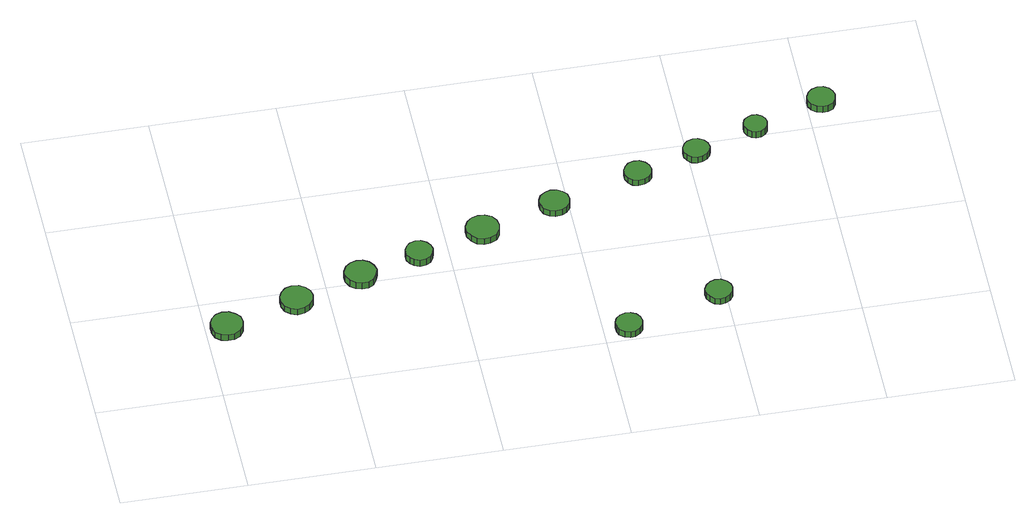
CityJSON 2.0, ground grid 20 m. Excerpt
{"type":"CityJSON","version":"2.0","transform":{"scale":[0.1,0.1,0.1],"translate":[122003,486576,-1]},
"CityObjects":{
"tree1":{"type":"SolitaryVegetationObject","attributes":{"function":"something"},"geometry":[{"type":"MultiSurface","lod":"1","boundaries":[[[0,1,2,3,4,5,6,7,8,9,10,11,12,13,14]],[[15,16,17,18,19,20,21,22,23,24,25,26,27,28,29]],[[0,29,28,1]],[[1,28,27,2]],[[2,27,26,3]],[[3,26,25,4]],[[4,25,24,5]],[[5,24,23,6]],[[6,23,22,7]],[[7,22,21,8]],[[8,21,20,9]],[[9,20,19,10]],[[10,19,18,11]],[[11,18,17,12]],[[12,17,16,13]],[[13,16,15,14]],[[14,15,29,0]]]}]},
"tree2":{"type":"SolitaryVegetationObject","attributes":{"function":"something"},"geometry":[{"type":"MultiSurface","lod":"1","boundaries":[[[30,31,32,33,34,35,36,37,38,39,40,41,42,43,44]],[[45,46,47,48,49,50,51,52,53,54,55,56,57,58,59]],[[30,59,58,31]],[[31,58,57,32]],[[32,57,56,33]],[[33,56,55,34]],[[34,55,54,35]],[[35,54,53,36]],[[36,53,52,37]],[[37,52,51,38]],[[38,51,50,39]],[[39,50,49,40]],[[40,49,48,41]],[[41,48,47,42]],[[42,47,46,43]],[[43,46,45,44]],[[44,45,59,30]]]}]},
"tree3":{"type":"SolitaryVegetationObject","attributes":{"function":"something"},"geometry":[{"type":"MultiSurface","lod":"1","boundaries":[[[60,61,62,63,64,65,66,67,68,69,70,71,72,73,74]],[[75,76,77,78,79,80,81,82,83,84,85,86,87,88,89]],[[60,89,88,61]],[[61,88,87,62]],[[62,87,86,63]],[[63,86,85,64]],[[64,85,84,65]],[[65,84,83,66]],[[66,83,82,67]],[[67,82,81,68]],[[68,81,80,69]],[[69,80,79,70]],[[70,79,78,71]],[[71,78,77,72]],[[72,77,76,73]],[[73,76,75,74]],[[74,75,89,60]]]}]},
"tree4":{"type":"SolitaryVegetationObject","attributes":{"function":"something"},"geometry":[{"type":"MultiSurface","lod":"1","boundaries":[[[90,91,92,93,94,95,96,97,98,99,100,101,102,103,104]],[[105,106,107,108,109,110,111,112,113,114,115,116,117,118,119]],[[90,119,118,91]],[[91,118,117,92]],[[92,117,116,93]],[[93,116,115,94]],[[94,115,114,95]],[[95,114,113,96]],[[96,113,112,97]],[[97,112,111,98]],[[98,111,110,99]],[[99,110,109,100]],[[100,109,108,101]],[[101,108,107,102]],[[102,107,106,103]],[[103,106,105,104]],[[104,105,119,90]]]}]},
"tree5":{"type":"SolitaryVegetationObject","attributes":{"function":"something"},"geometry":[{"type":"MultiSurface","lod":"1","boundaries":[[[120,121,122,123,124,125,126,127,128,129,130,131,132,133,134]],[[135,136,137,138,139,140,141,142,143,144,145,146,147,148,149]],[[120,149,148,121]],[[121,148,147,122]],[[122,147,146,123]],[[123,146,145,124]],[[124,145,144,125]],[[125,144,143,126]],[[126,143,142,127]],[[127,142,141,128]],[[128,141,140,129]],[[129,140,139,130]],[[130,139,138,131]],[[131,138,137,132]],[[132,137,136,133]],[[133,136,135,134]],[[134,135,149,120]]]}]},
"tree6":{"type":"SolitaryVegetationObject","attributes":{"function":"something"},"geometry":[{"type":"MultiSurface","lod":"1","boundaries":[[[150,151,152,153,154,155,156,157,158,159,160,161,162,163,164]],[[165,166,167,168,169,170,171,172,173,174,175,176,177,178,179]],[[150,179,178,151]],[[151,178,177,152]],[[152,177,176,153]],[[153,176,175,154]],[[154,175,174,155]],[[155,174,173,156]],[[156,173,172,157]],[[157,172,171,158]],[[158,171,170,159]],[[159,170,169,160]],[[160,169,168,161]],[[161,168,167,162]],[[162,167,166,163]],[[163,166,165,164]],[[164,165,179,150]]]}]},
"tree7":{"type":"SolitaryVegetationObject","attributes":{"function":"something"},"geometry":[{"type":"MultiSurface","lod":"1","boundaries":[[[180,181,182,183,184,185,186,187,188,189,190,191,192,193,194]],[[195,196,197,198,199,200,201,202,203,204,205,206,207,208,209]],[[180,209,208,181]],[[181,208,207,182]],[[182,207,206,183]],[[183,206,205,184]],[[184,205,204,185]],[[185,204,203,186]],[[186,203,202,187]],[[187,202,201,188]],[[188,201,200,189]],[[189,200,199,190]],[[190,199,198,191]],[[191,198,197,192]],[[192,197,196,193]],[[193,196,195,194]],[[194,195,209,180]]]}]},
"tree8":{"type":"SolitaryVegetationObject","attributes":{"function":"something"},"geometry":[{"type":"MultiSurface","lod":"1","boundaries":[[[210,211,212,213,214,215,216,217,218,219,220,221,222,223,224]],[[225,226,227,228,229,230,231,232,233,234,235,236,237,238,239]],[[210,239,238,211]],[[211,238,237,212]],[[212,237,236,213]],[[213,236,235,214]],[[214,235,234,215]],[[215,234,233,216]],[[216,233,232,217]],[[217,232,231,218]],[[218,231,230,219]],[[219,230,229,220]],[[220,229,228,221]],[[221,228,227,222]],[[222,227,226,223]],[[223,226,225,224]],[[224,225,239,210]]]}]},
"tree9":{"type":"SolitaryVegetationObject","attributes":{"function":"something"},"geometry":[{"type":"MultiSurface","lod":"1","boundaries":[[[240,241,242,243,244,245,246,247,248,249,250,251,252,253,254]],[[255,256,257,258,259,260,261,262,263,264,265,266,267,268,269]],[[240,269,268,241]],[[241,268,267,242]],[[242,267,266,243]],[[243,266,265,244]],[[244,265,264,245]],[[245,264,263,246]],[[246,263,262,247]],[[247,262,261,248]],[[248,261,260,249]],[[249,260,259,250]],[[250,259,258,251]],[[251,258,257,252]],[[252,257,256,253]],[[253,256,255,254]],[[254,255,269,240]]]}]},
"tree10":{"type":"SolitaryVegetationObject","attributes":{"function":"something"},"geometry":[{"type":"MultiSurface","lod":"1","boundaries":[[[270,271,272,273,274,275,276,277,278,279,280,281,282,283,284]],[[285,286,287,288,289,290,291,292,293,294,295,296,297,298,299]],[[270,299,298,271]],[[271,298,297,272]],[[272,297,296,273]],[[273,296,295,274]],[[274,295,294,275]],[[275,294,293,276]],[[276,293,292,277]],[[277,292,291,278]],[[278,291,290,279]],[[279,290,289,280]],[[280,289,288,281]],[[281,288,287,282]],[[282,287,286,283]],[[283,286,285,284]],[[284,285,299,270]]]}]},
"tree11":{"type":"SolitaryVegetationObject","attributes":{"function":"something"},"geometry":[{"type":"MultiSurface","lod":"1","boundaries":[[[300,301,302,303,304,305,306,307,308,309,310,311,312,313,314]],[[315,316,317,318,319,320,321,322,323,324,325,326,327,328,329]],[[300,329,328,301]],[[301,328,327,302]],[[302,327,326,303]],[[303,326,325,304]],[[304,325,324,305]],[[305,324,323,306]],[[306,323,322,307]],[[307,322,321,308]],[[308,321,320,309]],[[309,320,319,310]],[[310,319,318,311]],[[311,318,317,312]],[[312,317,316,313]],[[313,316,315,314]],[[314,315,329,300]]]}]},
"tree12":{"type":"SolitaryVegetationObject","attributes":{"function":"something"},"geometry":[{"type":"MultiSurface","lod":"1","boundaries":[[[330,331,332,333,334,335,336,337,338,339,340,341,342,343,344]],[[345,346,347,348,349,350,351,352,353,354,355,356,357,358,359]],[[330,359,358,331]],[[331,358,357,332]],[[332,357,356,333]],[[333,356,355,334]],[[334,355,354,335]],[[335,354,353,336]],[[336,353,352,337]],[[337,352,351,338]],[[338,351,350,339]],[[339,350,349,340]],[[340,349,348,341]],[[341,348,347,342]],[[342,347,346,343]],[[343,346,345,344]],[[344,345,359,330]]]}]}
},
"vertices":[
[59,141,17],[57,152,17],[50,160,17],[41,166,17],[30,167,17],[20,164,17],[12,156,17],[8,147,17],[8,136,17],[12,126,17],[20,119,17],[30,116,17],[41,117,17],[50,122,17],[57,131,17],[57,131,5],[50,122,5],[41,117,5],[30,116,5],[20,119,5],[12,126,5],[8,136,5],[8,147,5],[12,156,5],[20,164,5],[30,167,5],[41,166,5],[50,160,5],[57,152,5],[59,141,5],
[175,177,17],[173,188,17],[166,196,17],[157,202,17],[146,203,17],[136,200,17],[128,192,17],[124,183,17],[124,172,17],[128,162,17],[136,155,17],[146,151,17],[157,153,17],[166,158,17],[173,167,17],[173,167,5],[166,158,5],[157,153,5],[146,151,5],[136,155,5],[128,162,5],[124,172,5],[124,183,5],[128,192,5],[136,200,5],[146,203,5],[157,202,5],[166,196,5],[173,188,5],[175,177,5],
[282,212,18],[279,222,18],[273,231,18],[264,236,18],[254,237,18],[244,234,18],[236,227,18],[231,217,18],[231,207,18],[236,197,18],[244,190,18],[254,187,18],[264,188,18],[273,193,18],[279,202,18],[279,202,5],[273,193,5],[264,188,5],[254,187,5],[244,190,5],[236,197,5],[231,207,5],[231,217,5],[236,227,5],[244,234,5],[254,237,5],[264,236,5],[273,231,5],[279,222,5],[282,212,5],
[375,240,18],[373,249,18],[368,256,18],[360,261,18],[351,262,18],[342,259,18],[336,253,18],[332,245,18],[332,236,18],[336,228,18],[342,222,18],[351,219,18],[360,220,18],[368,224,18],[373,232,18],[373,232,5],[368,224,5],[360,220,5],[351,219,5],[342,222,5],[336,228,5],[332,236,5],[332,245,5],[336,253,5],[342,259,5],[351,262,5],[360,261,5],[368,256,5],[373,249,5],[375,240,5],
[485,273,17],[483,284,17],[477,293,17],[467,298,17],[456,299,17],[446,296,17],[438,289,17],[433,279,17],[433,268,17],[438,258,17],[446,250,17],[456,247,17],[467,248,17],[477,253,17],[483,262,17],[483,262,5],[477,253,5],[467,248,5],[456,247,5],[446,250,5],[438,258,5],[433,268,5],[433,279,5],[438,289,5],[446,296,5],[456,299,5],[467,298,5],[477,293,5],[483,284,5],[485,273,5],
[661,25,18],[659,34,18],[654,41,18],[646,45,18],[638,46,18],[629,43,18],[622,37,18],[619,29,18],[619,20,18],[622,12,18],[629,6,18],[638,3,18],[646,4,18],[654,9,18],[659,16,18],[659,16,6],[654,9,6],[646,4,6],[638,3,6],[629,6,6],[622,12,6],[619,20,6],[619,29,6],[622,37,6],[629,43,6],[638,46,6],[646,45,6],[654,41,6],[659,34,6],[661,25,6],
[602,309,17],[600,319,17],[594,326,17],[586,331,17],[576,332,17],[567,329,17],[559,323,17],[555,314,17],[555,304,17],[559,295,17],[567,289,17],[576,286,17],[586,287,17],[594,291,17],[600,299,17],[600,299,5],[594,291,5],[586,287,5],[576,286,5],[567,289,5],[559,295,5],[555,304,5],[555,314,5],[559,323,5],[567,329,5],[576,332,5],[586,331,5],[594,326,5],[600,319,5],[602,309,5],
[811,71,17],[809,79,17],[804,86,17],[796,91,17],[787,92,17],[779,89,17],[772,83,17],[768,75,17],[768,66,17],[772,58,17],[779,52,17],[787,49,17],[796,50,17],[804,55,17],[809,62,17],[809,62,5],[804,55,5],[796,50,5],[787,49,5],[779,52,5],[772,58,5],[768,66,5],[768,75,5],[772,83,5],[779,89,5],[787,92,5],[796,91,5],[804,86,5],[809,79,5],[811,71,5],
[738,348,17],[736,357,17],[731,364,17],[723,369,17],[714,370,17],[705,367,17],[699,361,17],[695,353,17],[695,344,17],[699,335,17],[705,329,17],[714,327,17],[723,328,17],[731,332,17],[736,339,17],[736,339,6],[731,332,6],[723,328,6],[714,327,6],[705,329,6],[699,335,6],[695,344,6],[695,353,6],[699,361,6],[705,367,6],[714,370,6],[723,369,6],[731,364,6],[736,357,6],[738,348,6],
[835,377,19],[833,386,19],[828,393,19],[820,397,19],[812,398,19],[803,395,19],[797,390,19],[793,382,19],[793,373,19],[797,365,19],[803,359,19],[812,357,19],[820,358,19],[828,362,19],[833,369,19],[833,369,7],[828,362,7],[820,358,7],[812,357,7],[803,359,7],[797,365,7],[793,373,7],[793,382,7],[797,390,7],[803,395,7],[812,398,7],[820,397,7],[828,393,7],[833,386,7],[835,377,7],
[931,409,23],[929,417,23],[925,423,23],[918,427,23],[910,428,23],[903,425,23],[897,420,23],[894,413,23],[894,405,23],[897,398,23],[903,393,23],[910,390,23],[918,391,23],[925,395,23],[929,401,23],[929,401,10],[925,395,10],[918,391,10],[910,390,10],[903,393,10],[897,398,10],[894,405,10],[894,413,10],[897,420,10],[903,425,10],[910,428,10],[918,427,10],[925,423,10],[929,417,10],[931,409,10],
[1044,443,27],[1042,452,27],[1037,459,27],[1029,464,27],[1020,465,27],[1011,462,27],[1004,456,27],[1000,447,27],[1000,438,27],[1004,430,27],[1011,424,27],[1020,421,27],[1029,422,27],[1037,426,27],[1042,434,27],[1042,434,14],[1037,426,14],[1029,422,14],[1020,421,14],[1011,424,14],[1004,430,14],[1000,438,14],[1000,447,14],[1004,456,14],[1011,462,14],[1020,465,14],[1029,464,14],[1037,459,14],[1042,452,14],[1044,443,14]
]}
